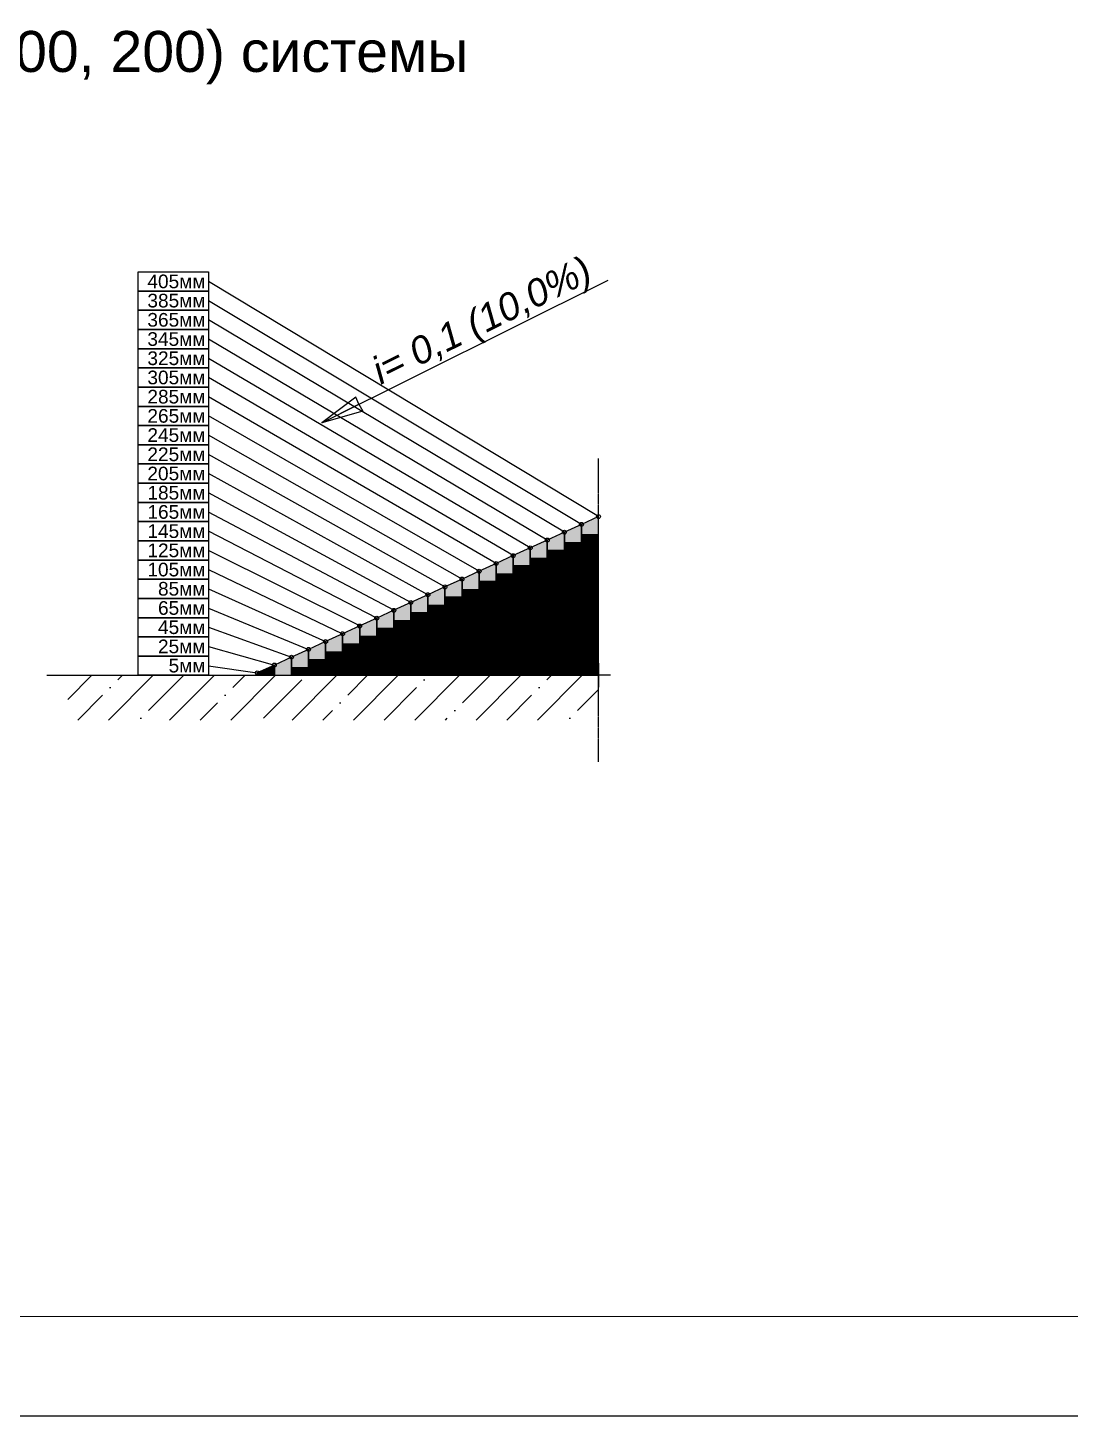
# Model space of a CAD drawing. Header units: inches. Extents: x 0 to 155541, y 1154 to 30754.
# Drawn here: x 42824 to 50462, y 9754 to 19926 of the extents above; entities that cross this region are included whole.
import ezdxf

# ---------------------------------------------------------------- set-up
doc = ezdxf.new("R2010")
doc.units = ezdxf.units.IN
doc.header["$MEASUREMENT"] = 0
doc.linetypes.add('ACAD_ISO04W100', pattern=[30, 24, -3, 0, -3])
doc.layers.add('Разуклонка', color=1, linetype='Continuous', lineweight=25)
doc.layers.add('Штампы', color=7, linetype='Continuous', lineweight=15)
doc.styles.add('Штамп', font='ARIAL.TTF', dxfattribs={"height": 2.5})

msp = doc.modelspace()

# ---------------------------------------------------------------- hatches: boundary and pattern name
at = {"ltscale": 2}
h = msp.add_hatch(dxfattribs=at)
h.set_pattern_fill('ANSI35', color=256, scale=50, style=0)
h.set_pattern_definition([(45, (-659501.55, -321667.15), (-224.5064, 224.5064), []), (45, (-659277.04, -321667.15), (-224.5064, 224.5064), [396.875, -79.375, 0, -79.375])])
h.paths.add_polyline_path([(47005.75, 14854.42), (47005.75, 15182.129), (43116.918, 15182.129), (43116.918, 14854.42)])
at = {"layer": 'Разуклонка'}
for color, points in [(40, [(46755.75, 16230.496), (46755.75, 16154.993), (46880.75, 16154.993), (46880.75, 16287.723)]), (40, [(46880.75, 16287.723), (46880.75, 16212.22), (47005.75, 16212.22), (47005.75, 16344.95)]), (40, [(46505.75, 16116.041), (46505.75, 16040.538), (46630.75, 16040.538), (46630.75, 16173.269)]), (40, [(46630.75, 16173.269), (46630.75, 16097.765), (46755.75, 16097.765), (46755.75, 16230.496)]), (152, [(47005.75, 16212.22), (46880.75, 16212.22), (46880.75, 16097.765), (47005.75, 16097.765)]), (40, [(46380.75, 16058.814), (46380.75, 15983.311), (46505.75, 15983.311), (46505.75, 16116.041)]), (152, [(46755.75, 16097.765), (46630.75, 16097.765), (46630.75, 15983.311), (46755.75, 15983.311)]), (82, [(46755.75, 16154.993), (46880.75, 16154.993), (46880.75, 16097.765), (46755.75, 16097.765)]), (152, [(46880.75, 16097.765), (46755.75, 16097.765), (46755.75, 15983.311), (46880.75, 15983.311)]), (152, [(47005.75, 16097.765), (46880.75, 16097.765), (46880.75, 15983.311), (47005.75, 15983.311)]), (40, [(46130.75, 15944.36), (46130.75, 15868.856), (46255.75, 15868.856), (46255.75, 16001.587)]), (40, [(46255.75, 16001.587), (46255.75, 15926.084), (46380.75, 15926.084), (46380.75, 16058.814)]), (152, [(46505.75, 15983.311), (46380.75, 15983.311), (46380.75, 15868.856), (46505.75, 15868.856)]), (82, [(46505.75, 16040.538), (46630.75, 16040.538), (46630.75, 15983.311), (46505.75, 15983.311)]), (152, [(46630.75, 15983.311), (46505.75, 15983.311), (46505.75, 15868.856), (46630.75, 15868.856)]), (152, [(46755.75, 15983.311), (46630.75, 15983.311), (46630.75, 15868.856), (46755.75, 15868.856)]), (152, [(46880.75, 15983.311), (46755.75, 15983.311), (46755.75, 15868.856), (46880.75, 15868.856)]), (152, [(47005.75, 15983.311), (46880.75, 15983.311), (46880.75, 15868.856), (47005.75, 15868.856)]), (40, [(45880.75, 15829.905), (45880.75, 15754.402), (46005.75, 15754.402), (46005.75, 15887.132)]), (40, [(46005.75, 15887.132), (46005.75, 15811.629), (46130.75, 15811.629), (46130.75, 15944.36)]), (152, [(46255.75, 15868.856), (46130.75, 15868.856), (46130.75, 15754.402), (46255.75, 15754.402)]), (82, [(46255.75, 15926.084), (46380.75, 15926.084), (46380.75, 15868.856), (46255.75, 15868.856)]), (152, [(46380.75, 15868.856), (46255.75, 15868.856), (46255.75, 15754.402), (46380.75, 15754.402)]), (152, [(46505.75, 15868.856), (46380.75, 15868.856), (46380.75, 15754.402), (46505.75, 15754.402)]), (152, [(46630.75, 15868.856), (46505.75, 15868.856), (46505.75, 15754.402), (46630.75, 15754.402)]), (152, [(46755.75, 15868.856), (46630.75, 15868.856), (46630.75, 15754.402), (46755.75, 15754.402)]), (152, [(46880.75, 15868.856), (46755.75, 15868.856), (46755.75, 15754.402), (46880.75, 15754.402)]), (152, [(47005.75, 15868.856), (46880.75, 15868.856), (46880.75, 15754.402), (47005.75, 15754.402)]), (40, [(45630.75, 15715.451), (45630.75, 15639.947), (45755.75, 15639.947), (45755.75, 15772.678)]), (40, [(45755.75, 15772.678), (45755.75, 15697.175), (45880.75, 15697.175), (45880.75, 15829.905)]), (82, [(46005.75, 15811.629), (46130.75, 15811.629), (46130.75, 15754.402), (46005.75, 15754.402)]), (40, [(45505.75, 15658.223), (45505.75, 15582.72), (45630.75, 15582.72), (45630.75, 15715.451)]), (82, [(45755.75, 15697.175), (45880.75, 15697.175), (45880.75, 15639.947), (45755.75, 15639.947)]), (152, [(46005.75, 15754.402), (45880.75, 15754.402), (45880.75, 15639.947), (46005.75, 15639.947)]), (152, [(46130.75, 15754.402), (46005.75, 15754.402), (46005.75, 15639.947), (46130.75, 15639.947)]), (152, [(46255.75, 15754.402), (46130.75, 15754.402), (46130.75, 15639.947), (46255.75, 15639.947)]), (152, [(46380.75, 15754.402), (46255.75, 15754.402), (46255.75, 15639.947), (46380.75, 15639.947)]), (152, [(46505.75, 15754.402), (46380.75, 15754.402), (46380.75, 15639.947), (46505.75, 15639.947)]), (152, [(46630.75, 15754.402), (46505.75, 15754.402), (46505.75, 15639.947), (46630.75, 15639.947)]), (152, [(46755.75, 15754.402), (46630.75, 15754.402), (46630.75, 15639.947), (46755.75, 15639.947)]), (152, [(46880.75, 15754.402), (46755.75, 15754.402), (46755.75, 15639.947), (46880.75, 15639.947)]), (152, [(47005.75, 15754.402), (46880.75, 15754.402), (46880.75, 15639.947), (47005.75, 15639.947)]), (40, [(45255.75, 15543.769), (45255.75, 15468.266), (45380.75, 15468.266), (45380.75, 15600.996)]), (40, [(45380.75, 15600.996), (45380.75, 15525.493), (45505.75, 15525.493), (45505.75, 15658.223)]), (82, [(45505.75, 15582.72), (45630.75, 15582.72), (45630.75, 15525.493), (45505.75, 15525.493)]), (152, [(45755.75, 15639.947), (45630.75, 15639.947), (45630.75, 15525.493), (45755.75, 15525.493)]), (152, [(45880.75, 15639.947), (45755.75, 15639.947), (45755.75, 15525.493), (45880.75, 15525.493)]), (152, [(46005.75, 15639.947), (45880.75, 15639.947), (45880.75, 15525.493), (46005.75, 15525.493)]), (152, [(46130.75, 15639.947), (46005.75, 15639.947), (46005.75, 15525.493), (46130.75, 15525.493)]), (152, [(46255.75, 15639.947), (46130.75, 15639.947), (46130.75, 15525.493), (46255.75, 15525.493)]), (152, [(46380.75, 15639.947), (46255.75, 15639.947), (46255.75, 15525.493), (46380.75, 15525.493)]), (152, [(46505.75, 15639.947), (46380.75, 15639.947), (46380.75, 15525.493), (46505.75, 15525.493)]), (152, [(46630.75, 15639.947), (46505.75, 15639.947), (46505.75, 15525.493), (46630.75, 15525.493)]), (152, [(46755.75, 15639.947), (46630.75, 15639.947), (46630.75, 15525.493), (46755.75, 15525.493)]), (152, [(46880.75, 15639.947), (46755.75, 15639.947), (46755.75, 15525.493), (46880.75, 15525.493)]), (152, [(47005.75, 15639.947), (46880.75, 15639.947), (46880.75, 15525.493), (47005.75, 15525.493)]), (40, [(45005.75, 15429.314), (45005.75, 15353.811), (45130.75, 15353.811), (45130.75, 15486.542)]), (40, [(45130.75, 15486.542), (45130.75, 15411.038), (45255.75, 15411.038), (45255.75, 15543.769)]), (82, [(45255.75, 15468.266), (45380.75, 15468.266), (45380.75, 15411.038), (45255.75, 15411.038)]), (152, [(45505.75, 15525.493), (45380.75, 15525.493), (45380.75, 15411.038), (45505.75, 15411.038)]), (152, [(45630.75, 15525.493), (45505.75, 15525.493), (45505.75, 15411.038), (45630.75, 15411.038)]), (152, [(45755.75, 15525.493), (45630.75, 15525.493), (45630.75, 15411.038), (45755.75, 15411.038)]), (152, [(45880.75, 15525.493), (45755.75, 15525.493), (45755.75, 15411.038), (45880.75, 15411.038)]), (152, [(46005.75, 15525.493), (45880.75, 15525.493), (45880.75, 15411.038), (46005.75, 15411.038)]), (152, [(46130.75, 15525.493), (46005.75, 15525.493), (46005.75, 15411.038), (46130.75, 15411.038)]), (152, [(46255.75, 15525.493), (46130.75, 15525.493), (46130.75, 15411.038), (46255.75, 15411.038)]), (152, [(46380.75, 15525.493), (46255.75, 15525.493), (46255.75, 15411.038), (46380.75, 15411.038)]), (152, [(46505.75, 15525.493), (46380.75, 15525.493), (46380.75, 15411.038), (46505.75, 15411.038)]), (152, [(46630.75, 15525.493), (46505.75, 15525.493), (46505.75, 15411.038), (46630.75, 15411.038)]), (152, [(46755.75, 15525.493), (46630.75, 15525.493), (46630.75, 15411.038), (46755.75, 15411.038)]), (152, [(46880.75, 15525.493), (46755.75, 15525.493), (46755.75, 15411.038), (46880.75, 15411.038)]), (152, [(47005.75, 15525.493), (46880.75, 15525.493), (46880.75, 15411.038), (47005.75, 15411.038)]), (40, [(44755.75, 15314.86), (44755.75, 15239.356), (44880.75, 15239.356), (44880.75, 15372.087)]), (40, [(44880.75, 15372.087), (44880.75, 15296.584), (45005.75, 15296.584), (45005.75, 15429.314)]), (152, [(45255.75, 15411.038), (45130.75, 15411.038), (45130.75, 15296.584), (45255.75, 15296.584)]), (152, [(45380.75, 15411.038), (45255.75, 15411.038), (45255.75, 15296.584), (45380.75, 15296.584)]), (152, [(45505.75, 15411.038), (45380.75, 15411.038), (45380.75, 15296.584), (45505.75, 15296.584)]), (152, [(45630.75, 15411.038), (45505.75, 15411.038), (45505.75, 15296.584), (45630.75, 15296.584)]), (152, [(45755.75, 15411.038), (45630.75, 15411.038), (45630.75, 15296.584), (45755.75, 15296.584)]), (152, [(45880.75, 15411.038), (45755.75, 15411.038), (45755.75, 15296.584), (45880.75, 15296.584)]), (152, [(46005.75, 15411.038), (45880.75, 15411.038), (45880.75, 15296.584), (46005.75, 15296.584)]), (152, [(46130.75, 15411.038), (46005.75, 15411.038), (46005.75, 15296.584), (46130.75, 15296.584)]), (152, [(46255.75, 15411.038), (46130.75, 15411.038), (46130.75, 15296.584), (46255.75, 15296.584)]), (152, [(46380.75, 15411.038), (46255.75, 15411.038), (46255.75, 15296.584), (46380.75, 15296.584)]), (152, [(46505.75, 15411.038), (46380.75, 15411.038), (46380.75, 15296.584), (46505.75, 15296.584)]), (152, [(46630.75, 15411.038), (46505.75, 15411.038), (46505.75, 15296.584), (46630.75, 15296.584)]), (152, [(46755.75, 15411.038), (46630.75, 15411.038), (46630.75, 15296.584), (46755.75, 15296.584)]), (152, [(46880.75, 15411.038), (46755.75, 15411.038), (46755.75, 15296.584), (46880.75, 15296.584)]), (152, [(47005.75, 15411.038), (46880.75, 15411.038), (46880.75, 15296.584), (47005.75, 15296.584)]), (40, [(44630.75, 15257.632), (44630.75, 15182.129), (44755.75, 15182.129), (44755.75, 15314.86)]), (152, [(45005.75, 15296.584), (44880.75, 15296.584), (44880.75, 15182.129), (45005.75, 15182.129)]), (82, [(45005.75, 15353.811), (45130.75, 15353.811), (45130.75, 15296.584), (45005.75, 15296.584)]), (152, [(45130.75, 15296.584), (45005.75, 15296.584), (45005.75, 15182.129), (45130.75, 15182.129)]), (152, [(45255.75, 15296.584), (45130.75, 15296.584), (45130.75, 15182.129), (45255.75, 15182.129)]), (152, [(45380.75, 15296.584), (45255.75, 15296.584), (45255.75, 15182.129), (45380.75, 15182.129)]), (152, [(45505.75, 15296.584), (45380.75, 15296.584), (45380.75, 15182.129), (45505.75, 15182.129)]), (152, [(45630.75, 15296.584), (45505.75, 15296.584), (45505.75, 15182.129), (45630.75, 15182.129)]), (152, [(45755.75, 15296.584), (45630.75, 15296.584), (45630.75, 15182.129), (45755.75, 15182.129)]), (152, [(45880.75, 15296.584), (45755.75, 15296.584), (45755.75, 15182.129), (45880.75, 15182.129)]), (152, [(46005.75, 15296.584), (45880.75, 15296.584), (45880.75, 15182.129), (46005.75, 15182.129)]), (152, [(46130.75, 15296.584), (46005.75, 15296.584), (46005.75, 15182.129), (46130.75, 15182.129)]), (152, [(46255.75, 15296.584), (46130.75, 15296.584), (46130.75, 15182.129), (46255.75, 15182.129)]), (152, [(46380.75, 15296.584), (46255.75, 15296.584), (46255.75, 15182.129), (46380.75, 15182.129)]), (152, [(46505.75, 15296.584), (46380.75, 15296.584), (46380.75, 15182.129), (46505.75, 15182.129)]), (152, [(46630.75, 15296.584), (46505.75, 15296.584), (46505.75, 15182.129), (46630.75, 15182.129)]), (152, [(46755.75, 15296.584), (46630.75, 15296.584), (46630.75, 15182.129), (46755.75, 15182.129)]), (152, [(46880.75, 15296.584), (46755.75, 15296.584), (46755.75, 15182.129), (46880.75, 15182.129)]), (152, [(47005.75, 15296.584), (46880.75, 15296.584), (46880.75, 15182.129), (47005.75, 15182.129)]), (256, [(44505.75, 15200.405), (44505.75, 15182.129), (44630.75, 15182.129), (44630.75, 15257.632)]), (82, [(44755.75, 15239.356), (44880.75, 15239.356), (44880.75, 15182.129), (44755.75, 15182.129)])]:
    msp.add_hatch(color=color, dxfattribs=at).paths.add_polyline_path(points)

# ---------------------------------------------------------------- linework, layer by layer
at = {"color": 0}
msp.add_line((52781.32, 9754.239), (23181.32, 9754.239), dxfattribs=at)
at = {"layer": 'Разуклонка', "color": 0}
for points in [[(43632.504, 18137.657), (44149.053, 18137.657), (44149.053, 17996.918), (43632.504, 17996.918)], [(43632.504, 17996.918), (44149.053, 17996.918), (44149.053, 17856.179), (43632.504, 17856.179)], [(43632.504, 17856.179), (44149.053, 17856.179), (44149.053, 17715.439), (43632.504, 17715.439)], [(43632.504, 17715.439), (44149.053, 17715.439), (44149.053, 17574.7), (43632.504, 17574.7)], [(43632.504, 17574.7), (44149.053, 17574.7), (44149.053, 17433.96), (43632.504, 17433.96)], [(43632.504, 17433.96), (44149.053, 17433.96), (44149.053, 17293.221), (43632.504, 17293.221)], [(43632.504, 17293.221), (44149.053, 17293.221), (44149.053, 17152.481), (43632.504, 17152.481)], [(43632.504, 17152.481), (44149.053, 17152.481), (44149.053, 17011.742), (43632.504, 17011.742)], [(43632.504, 17011.742), (44149.053, 17011.742), (44149.053, 16871.002), (43632.504, 16871.002)], [(43632.504, 16871.002), (44149.053, 16871.002), (44149.053, 16730.263), (43632.504, 16730.263)], [(43632.504, 16730.263), (44149.053, 16730.263), (44149.053, 16589.524), (43632.504, 16589.524)], [(43632.504, 16589.524), (44149.053, 16589.524), (44149.053, 16448.784), (43632.504, 16448.784)], [(43632.504, 16448.784), (44149.053, 16448.784), (44149.053, 16308.045), (43632.504, 16308.045)], [(43632.504, 16308.045), (44149.053, 16308.045), (44149.053, 16167.305), (43632.504, 16167.305)], [(46755.75, 16230.496), (46755.75, 16154.993), (46880.75, 16154.993), (46880.75, 16287.723)], [(46880.75, 16287.723), (46880.75, 16212.22), (47005.75, 16212.22), (47005.75, 16344.95)], [(46505.75, 16116.041), (46505.75, 16040.538), (46630.75, 16040.538), (46630.75, 16173.269)], [(46630.75, 16173.269), (46630.75, 16097.765), (46755.75, 16097.765), (46755.75, 16230.496)], [(47005.75, 16212.22), (46880.75, 16212.22), (46880.75, 16097.765), (47005.75, 16097.765)], [(43632.504, 16167.305), (44149.053, 16167.305), (44149.053, 16026.566), (43632.504, 16026.566)], [(46380.75, 16058.814), (46380.75, 15983.311), (46505.75, 15983.311), (46505.75, 16116.041)], [(46755.75, 16097.765), (46630.75, 16097.765), (46630.75, 15983.311), (46755.75, 15983.311)], [(46755.75, 16154.993), (46880.75, 16154.993), (46880.75, 16097.765), (46755.75, 16097.765)], [(46880.75, 16097.765), (46755.75, 16097.765), (46755.75, 15983.311), (46880.75, 15983.311)], [(47005.75, 16097.765), (46880.75, 16097.765), (46880.75, 15983.311), (47005.75, 15983.311)], [(43632.504, 16026.566), (44149.053, 16026.566), (44149.053, 15885.826), (43632.504, 15885.826)], [(46130.75, 15944.36), (46130.75, 15868.856), (46255.75, 15868.856), (46255.75, 16001.587)], [(46255.75, 16001.587), (46255.75, 15926.084), (46380.75, 15926.084), (46380.75, 16058.814)], [(46505.75, 15983.311), (46380.75, 15983.311), (46380.75, 15868.856), (46505.75, 15868.856)], [(46505.75, 16040.538), (46630.75, 16040.538), (46630.75, 15983.311), (46505.75, 15983.311)], [(46630.75, 15983.311), (46505.75, 15983.311), (46505.75, 15868.856), (46630.75, 15868.856)], [(46755.75, 15983.311), (46630.75, 15983.311), (46630.75, 15868.856), (46755.75, 15868.856)], [(46880.75, 15983.311), (46755.75, 15983.311), (46755.75, 15868.856), (46880.75, 15868.856)], [(47005.75, 15983.311), (46880.75, 15983.311), (46880.75, 15868.856), (47005.75, 15868.856)], [(43632.504, 15885.826), (44149.053, 15885.826), (44149.053, 15745.087), (43632.504, 15745.087)], [(45880.75, 15829.905), (45880.75, 15754.402), (46005.75, 15754.402), (46005.75, 15887.132)], [(46005.75, 15887.132), (46005.75, 15811.629), (46130.75, 15811.629), (46130.75, 15944.36)], [(46255.75, 15868.856), (46130.75, 15868.856), (46130.75, 15754.402), (46255.75, 15754.402)], [(46255.75, 15926.084), (46380.75, 15926.084), (46380.75, 15868.856), (46255.75, 15868.856)], [(46380.75, 15868.856), (46255.75, 15868.856), (46255.75, 15754.402), (46380.75, 15754.402)], [(46505.75, 15868.856), (46380.75, 15868.856), (46380.75, 15754.402), (46505.75, 15754.402)], [(46630.75, 15868.856), (46505.75, 15868.856), (46505.75, 15754.402), (46630.75, 15754.402)], [(46755.75, 15868.856), (46630.75, 15868.856), (46630.75, 15754.402), (46755.75, 15754.402)], [(46880.75, 15868.856), (46755.75, 15868.856), (46755.75, 15754.402), (46880.75, 15754.402)], [(47005.75, 15868.856), (46880.75, 15868.856), (46880.75, 15754.402), (47005.75, 15754.402)], [(45630.75, 15715.451), (45630.75, 15639.947), (45755.75, 15639.947), (45755.75, 15772.678)], [(45755.75, 15772.678), (45755.75, 15697.175), (45880.75, 15697.175), (45880.75, 15829.905)], [(46005.75, 15811.629), (46130.75, 15811.629), (46130.75, 15754.402), (46005.75, 15754.402)], [(43632.504, 15745.087), (44149.053, 15745.087), (44149.053, 15604.348), (43632.504, 15604.348)], [(45505.75, 15658.223), (45505.75, 15582.72), (45630.75, 15582.72), (45630.75, 15715.451)], [(45755.75, 15697.175), (45880.75, 15697.175), (45880.75, 15639.947), (45755.75, 15639.947)], [(46005.75, 15754.402), (45880.75, 15754.402), (45880.75, 15639.947), (46005.75, 15639.947)], [(46130.75, 15754.402), (46005.75, 15754.402), (46005.75, 15639.947), (46130.75, 15639.947)], [(46255.75, 15754.402), (46130.75, 15754.402), (46130.75, 15639.947), (46255.75, 15639.947)], [(46380.75, 15754.402), (46255.75, 15754.402), (46255.75, 15639.947), (46380.75, 15639.947)], [(46505.75, 15754.402), (46380.75, 15754.402), (46380.75, 15639.947), (46505.75, 15639.947)], [(46630.75, 15754.402), (46505.75, 15754.402), (46505.75, 15639.947), (46630.75, 15639.947)], [(46755.75, 15754.402), (46630.75, 15754.402), (46630.75, 15639.947), (46755.75, 15639.947)], [(46880.75, 15754.402), (46755.75, 15754.402), (46755.75, 15639.947), (46880.75, 15639.947)], [(47005.75, 15754.402), (46880.75, 15754.402), (46880.75, 15639.947), (47005.75, 15639.947)], [(43632.504, 15604.348), (44149.053, 15604.348), (44149.053, 15463.608), (43632.504, 15463.608)], [(45255.75, 15543.769), (45255.75, 15468.266), (45380.75, 15468.266), (45380.75, 15600.996)], [(45380.75, 15600.996), (45380.75, 15525.493), (45505.75, 15525.493), (45505.75, 15658.223)], [(45505.75, 15582.72), (45630.75, 15582.72), (45630.75, 15525.493), (45505.75, 15525.493)], [(45755.75, 15639.947), (45630.75, 15639.947), (45630.75, 15525.493), (45755.75, 15525.493)], [(45880.75, 15639.947), (45755.75, 15639.947), (45755.75, 15525.493), (45880.75, 15525.493)], [(46005.75, 15639.947), (45880.75, 15639.947), (45880.75, 15525.493), (46005.75, 15525.493)], [(46130.75, 15639.947), (46005.75, 15639.947), (46005.75, 15525.493), (46130.75, 15525.493)], [(46255.75, 15639.947), (46130.75, 15639.947), (46130.75, 15525.493), (46255.75, 15525.493)], [(46380.75, 15639.947), (46255.75, 15639.947), (46255.75, 15525.493), (46380.75, 15525.493)], [(46505.75, 15639.947), (46380.75, 15639.947), (46380.75, 15525.493), (46505.75, 15525.493)], [(46630.75, 15639.947), (46505.75, 15639.947), (46505.75, 15525.493), (46630.75, 15525.493)], [(46755.75, 15639.947), (46630.75, 15639.947), (46630.75, 15525.493), (46755.75, 15525.493)], [(46880.75, 15639.947), (46755.75, 15639.947), (46755.75, 15525.493), (46880.75, 15525.493)], [(47005.75, 15639.947), (46880.75, 15639.947), (46880.75, 15525.493), (47005.75, 15525.493)], [(43632.504, 15463.608), (44149.053, 15463.608), (44149.053, 15322.869), (43632.504, 15322.869)], [(45005.75, 15429.314), (45005.75, 15353.811), (45130.75, 15353.811), (45130.75, 15486.542)], [(45130.75, 15486.542), (45130.75, 15411.038), (45255.75, 15411.038), (45255.75, 15543.769)], [(45255.75, 15468.266), (45380.75, 15468.266), (45380.75, 15411.038), (45255.75, 15411.038)], [(45505.75, 15525.493), (45380.75, 15525.493), (45380.75, 15411.038), (45505.75, 15411.038)], [(45630.75, 15525.493), (45505.75, 15525.493), (45505.75, 15411.038), (45630.75, 15411.038)], [(45755.75, 15525.493), (45630.75, 15525.493), (45630.75, 15411.038), (45755.75, 15411.038)], [(45880.75, 15525.493), (45755.75, 15525.493), (45755.75, 15411.038), (45880.75, 15411.038)], [(46005.75, 15525.493), (45880.75, 15525.493), (45880.75, 15411.038), (46005.75, 15411.038)], [(46130.75, 15525.493), (46005.75, 15525.493), (46005.75, 15411.038), (46130.75, 15411.038)], [(46255.75, 15525.493), (46130.75, 15525.493), (46130.75, 15411.038), (46255.75, 15411.038)], [(46380.75, 15525.493), (46255.75, 15525.493), (46255.75, 15411.038), (46380.75, 15411.038)], [(46505.75, 15525.493), (46380.75, 15525.493), (46380.75, 15411.038), (46505.75, 15411.038)], [(46630.75, 15525.493), (46505.75, 15525.493), (46505.75, 15411.038), (46630.75, 15411.038)], [(46755.75, 15525.493), (46630.75, 15525.493), (46630.75, 15411.038), (46755.75, 15411.038)], [(46880.75, 15525.493), (46755.75, 15525.493), (46755.75, 15411.038), (46880.75, 15411.038)], [(47005.75, 15525.493), (46880.75, 15525.493), (46880.75, 15411.038), (47005.75, 15411.038)], [(44755.75, 15314.86), (44755.75, 15239.356), (44880.75, 15239.356), (44880.75, 15372.087)], [(44880.75, 15372.087), (44880.75, 15296.584), (45005.75, 15296.584), (45005.75, 15429.314)], [(45255.75, 15411.038), (45130.75, 15411.038), (45130.75, 15296.584), (45255.75, 15296.584)], [(45380.75, 15411.038), (45255.75, 15411.038), (45255.75, 15296.584), (45380.75, 15296.584)], [(45505.75, 15411.038), (45380.75, 15411.038), (45380.75, 15296.584), (45505.75, 15296.584)], [(45630.75, 15411.038), (45505.75, 15411.038), (45505.75, 15296.584), (45630.75, 15296.584)], [(45755.75, 15411.038), (45630.75, 15411.038), (45630.75, 15296.584), (45755.75, 15296.584)], [(45880.75, 15411.038), (45755.75, 15411.038), (45755.75, 15296.584), (45880.75, 15296.584)], [(46005.75, 15411.038), (45880.75, 15411.038), (45880.75, 15296.584), (46005.75, 15296.584)], [(46130.75, 15411.038), (46005.75, 15411.038), (46005.75, 15296.584), (46130.75, 15296.584)], [(46255.75, 15411.038), (46130.75, 15411.038), (46130.75, 15296.584), (46255.75, 15296.584)], [(46380.75, 15411.038), (46255.75, 15411.038), (46255.75, 15296.584), (46380.75, 15296.584)], [(46505.75, 15411.038), (46380.75, 15411.038), (46380.75, 15296.584), (46505.75, 15296.584)], [(46630.75, 15411.038), (46505.75, 15411.038), (46505.75, 15296.584), (46630.75, 15296.584)], [(46755.75, 15411.038), (46630.75, 15411.038), (46630.75, 15296.584), (46755.75, 15296.584)], [(46880.75, 15411.038), (46755.75, 15411.038), (46755.75, 15296.584), (46880.75, 15296.584)], [(47005.75, 15411.038), (46880.75, 15411.038), (46880.75, 15296.584), (47005.75, 15296.584)], [(43632.504, 15322.869), (44149.053, 15322.869), (44149.053, 15182.129), (43632.504, 15182.129)], [(44630.75, 15257.632), (44630.75, 15182.129), (44755.75, 15182.129), (44755.75, 15314.86)], [(45005.75, 15296.584), (44880.75, 15296.584), (44880.75, 15182.129), (45005.75, 15182.129)], [(45005.75, 15353.811), (45130.75, 15353.811), (45130.75, 15296.584), (45005.75, 15296.584)], [(45130.75, 15296.584), (45005.75, 15296.584), (45005.75, 15182.129), (45130.75, 15182.129)], [(45255.75, 15296.584), (45130.75, 15296.584), (45130.75, 15182.129), (45255.75, 15182.129)], [(45380.75, 15296.584), (45255.75, 15296.584), (45255.75, 15182.129), (45380.75, 15182.129)], [(45505.75, 15296.584), (45380.75, 15296.584), (45380.75, 15182.129), (45505.75, 15182.129)], [(45630.75, 15296.584), (45505.75, 15296.584), (45505.75, 15182.129), (45630.75, 15182.129)], [(45755.75, 15296.584), (45630.75, 15296.584), (45630.75, 15182.129), (45755.75, 15182.129)], [(45880.75, 15296.584), (45755.75, 15296.584), (45755.75, 15182.129), (45880.75, 15182.129)], [(46005.75, 15296.584), (45880.75, 15296.584), (45880.75, 15182.129), (46005.75, 15182.129)], [(46130.75, 15296.584), (46005.75, 15296.584), (46005.75, 15182.129), (46130.75, 15182.129)], [(46255.75, 15296.584), (46130.75, 15296.584), (46130.75, 15182.129), (46255.75, 15182.129)], [(46380.75, 15296.584), (46255.75, 15296.584), (46255.75, 15182.129), (46380.75, 15182.129)], [(46505.75, 15296.584), (46380.75, 15296.584), (46380.75, 15182.129), (46505.75, 15182.129)], [(46630.75, 15296.584), (46505.75, 15296.584), (46505.75, 15182.129), (46630.75, 15182.129)], [(46755.75, 15296.584), (46630.75, 15296.584), (46630.75, 15182.129), (46755.75, 15182.129)], [(46880.75, 15296.584), (46755.75, 15296.584), (46755.75, 15182.129), (46880.75, 15182.129)], [(47005.75, 15296.584), (46880.75, 15296.584), (46880.75, 15182.129), (47005.75, 15182.129)], [(44505.75, 15200.405), (44505.75, 15182.129), (44630.75, 15182.129), (44630.75, 15257.632)], [(44755.75, 15239.356), (44880.75, 15239.356), (44880.75, 15182.129), (44755.75, 15182.129)]]:
    msp.add_lwpolyline(points, close=True, dxfattribs=at)
for points in [[(47005.75, 16344.95), (44149.053, 18067.288)], [(44978.779, 17032.538), (47076.215, 18075.988)], [(46880.75, 16287.723), (44149.053, 17926.548)], [(46755.75, 16230.496), (44149.053, 17785.809)], [(46630.75, 16173.269), (44149.053, 17645.069)], [(46505.75, 16116.041), (44149.053, 17504.33)], [(46380.75, 16058.814), (44149.053, 17363.591)], [(46255.75, 16001.587), (44149.053, 17222.851)], [(44978.779, 17032.538), (45250.251, 17167.592), (45228.004, 17219.561), (44978.779, 17032.538)], [(44978.779, 17032.538), (45250.251, 17167.592), (45278.281, 17118.5), (44978.779, 17032.538)], [(46130.75, 15944.36), (44149.053, 17082.112)], [(46005.75, 15887.132), (44149.053, 16941.372)], [(45880.75, 15829.905), (44149.053, 16800.633)], [(45755.75, 15772.678), (44149.053, 16659.893)], [(45630.75, 15715.451), (44149.053, 16519.154)], [(45505.75, 15658.223), (44149.053, 16378.414)], [(45380.75, 15600.996), (44149.053, 16237.675)], [(45255.75, 15543.769), (44149.053, 16096.936)], [(44149.053, 15956.196), (45130.75, 15486.542)], [(44149.053, 15815.457), (45005.75, 15429.314)], [(44149.053, 15674.717), (44880.75, 15372.087)], [(44149.053, 15533.978), (44755.75, 15314.86)], [(44149.053, 15393.238), (44630.75, 15257.632)], [(44149.053, 15252.499), (44505.75, 15200.405)]]:
    msp.add_lwpolyline(points, dxfattribs=at)
at = {"layer": 'Разуклонка', "color": 0, "linetype": 'ACAD_ISO04W100', "ltscale": 0.1}
for points in [[(47005.75, 14548.205), (47005.75, 16771.048)], [(47005.75, 15270.525), (47005.75, 15093.733)], [(42963.44, 15182.129), (47005.75, 15182.129)], [(47094.146, 15182.129), (46917.354, 15182.129)]]:
    msp.add_lwpolyline(points, dxfattribs=at)
at = {"layer": 'Разуклонка', "color": 0}
for centre in [(46880.75, 16287.723), (47005.75, 16344.95), (46630.75, 16173.269), (46755.75, 16230.496), (46380.75, 16058.814), (46505.75, 16116.041), (46255.75, 16001.587), (46005.75, 15887.132), (46130.75, 15944.36), (45755.75, 15772.678), (45880.75, 15829.905), (45505.75, 15658.223), (45630.75, 15715.451), (45380.75, 15600.996), (45130.75, 15486.542), (45255.75, 15543.769), (44880.75, 15372.087), (45005.75, 15429.314), (44630.75, 15257.632), (44755.75, 15314.86), (44505.75, 15200.405)]:
    msp.add_circle(centre, 14.238, dxfattribs=at)
at = {"layer": 'Штампы', "color": 0}
msp.add_line((52357.95, 10484.013), (24157.95, 10484.013), dxfattribs=at)

# ---------------------------------------------------------------- texts
at = {"color": 0, "ltscale": 2, "style": 'Штамп'}
for s, insert, char_height, width, attachment_point in [('\\pi617.47;Поперечный разрез Контруклона с шириной элементов 600, 300 и 200 мм (КУ 600, 300, 200) системы \\P\\pi8031.8;ROCKWOOL РУФ УКЛОН', (25610, 19902.417), 300, 20999.74636, 1), ('405мм', (44125.425, 18067.288), 100, 492.92042, 6), ('385мм', (44125.425, 17926.548), 100, 492.92042, 6), ('365мм', (44125.425, 17785.809), 100, 492.92042, 6), ('345мм', (44125.425, 17645.069), 100, 492.92042, 6), ('325мм', (44125.425, 17504.33), 100, 492.92042, 6), ('305мм', (44125.425, 17363.591), 100, 492.92042, 6), ('285мм', (44125.425, 17222.851), 100, 492.92042, 6), ('265мм', (44125.425, 17082.112), 100, 492.92042, 6), ('245мм', (44125.425, 16941.372), 100, 492.92042, 6), ('225мм', (44125.425, 16800.633), 100, 492.92042, 6), ('205мм', (44125.425, 16659.893), 100, 492.92042, 6), ('185мм', (44125.425, 16519.154), 100, 492.92042, 6), ('165мм', (44125.425, 16378.414), 100, 492.92042, 6), ('145мм', (44125.425, 16237.675), 100, 492.92042, 6), ('125мм', (44125.425, 16096.936), 100, 492.92042, 6), ('105мм', (44125.425, 15956.196), 100, 492.92042, 6), ('85мм', (44125.425, 15815.457), 100, 492.92042, 6), ('65мм', (44125.425, 15674.717), 100, 492.92042, 6), ('45мм', (44125.425, 15533.978), 100, 492.92042, 6), ('25мм', (44125.425, 15393.238), 100, 492.92042, 6), ('5мм', (44125.425, 15252.499), 100, 492.92042, 6)]:
    msp.add_mtext(s, dxfattribs=dict(at, insert=insert, char_height=char_height, width=width, attachment_point=attachment_point))
at = {"color": 0, "ltscale": 2, "insert": (45321.015, 17488.539), "char_height": 200, "width": 12528.42667, "attachment_point": 1, "rotation": 26.2796956, "style": 'Штамп'}
msp.add_mtext('{\\fArial|b0|i1|c204|p34;i= 0,1 (10,0%)}', dxfattribs=at)

doc.saveas('drawing.dxf')
